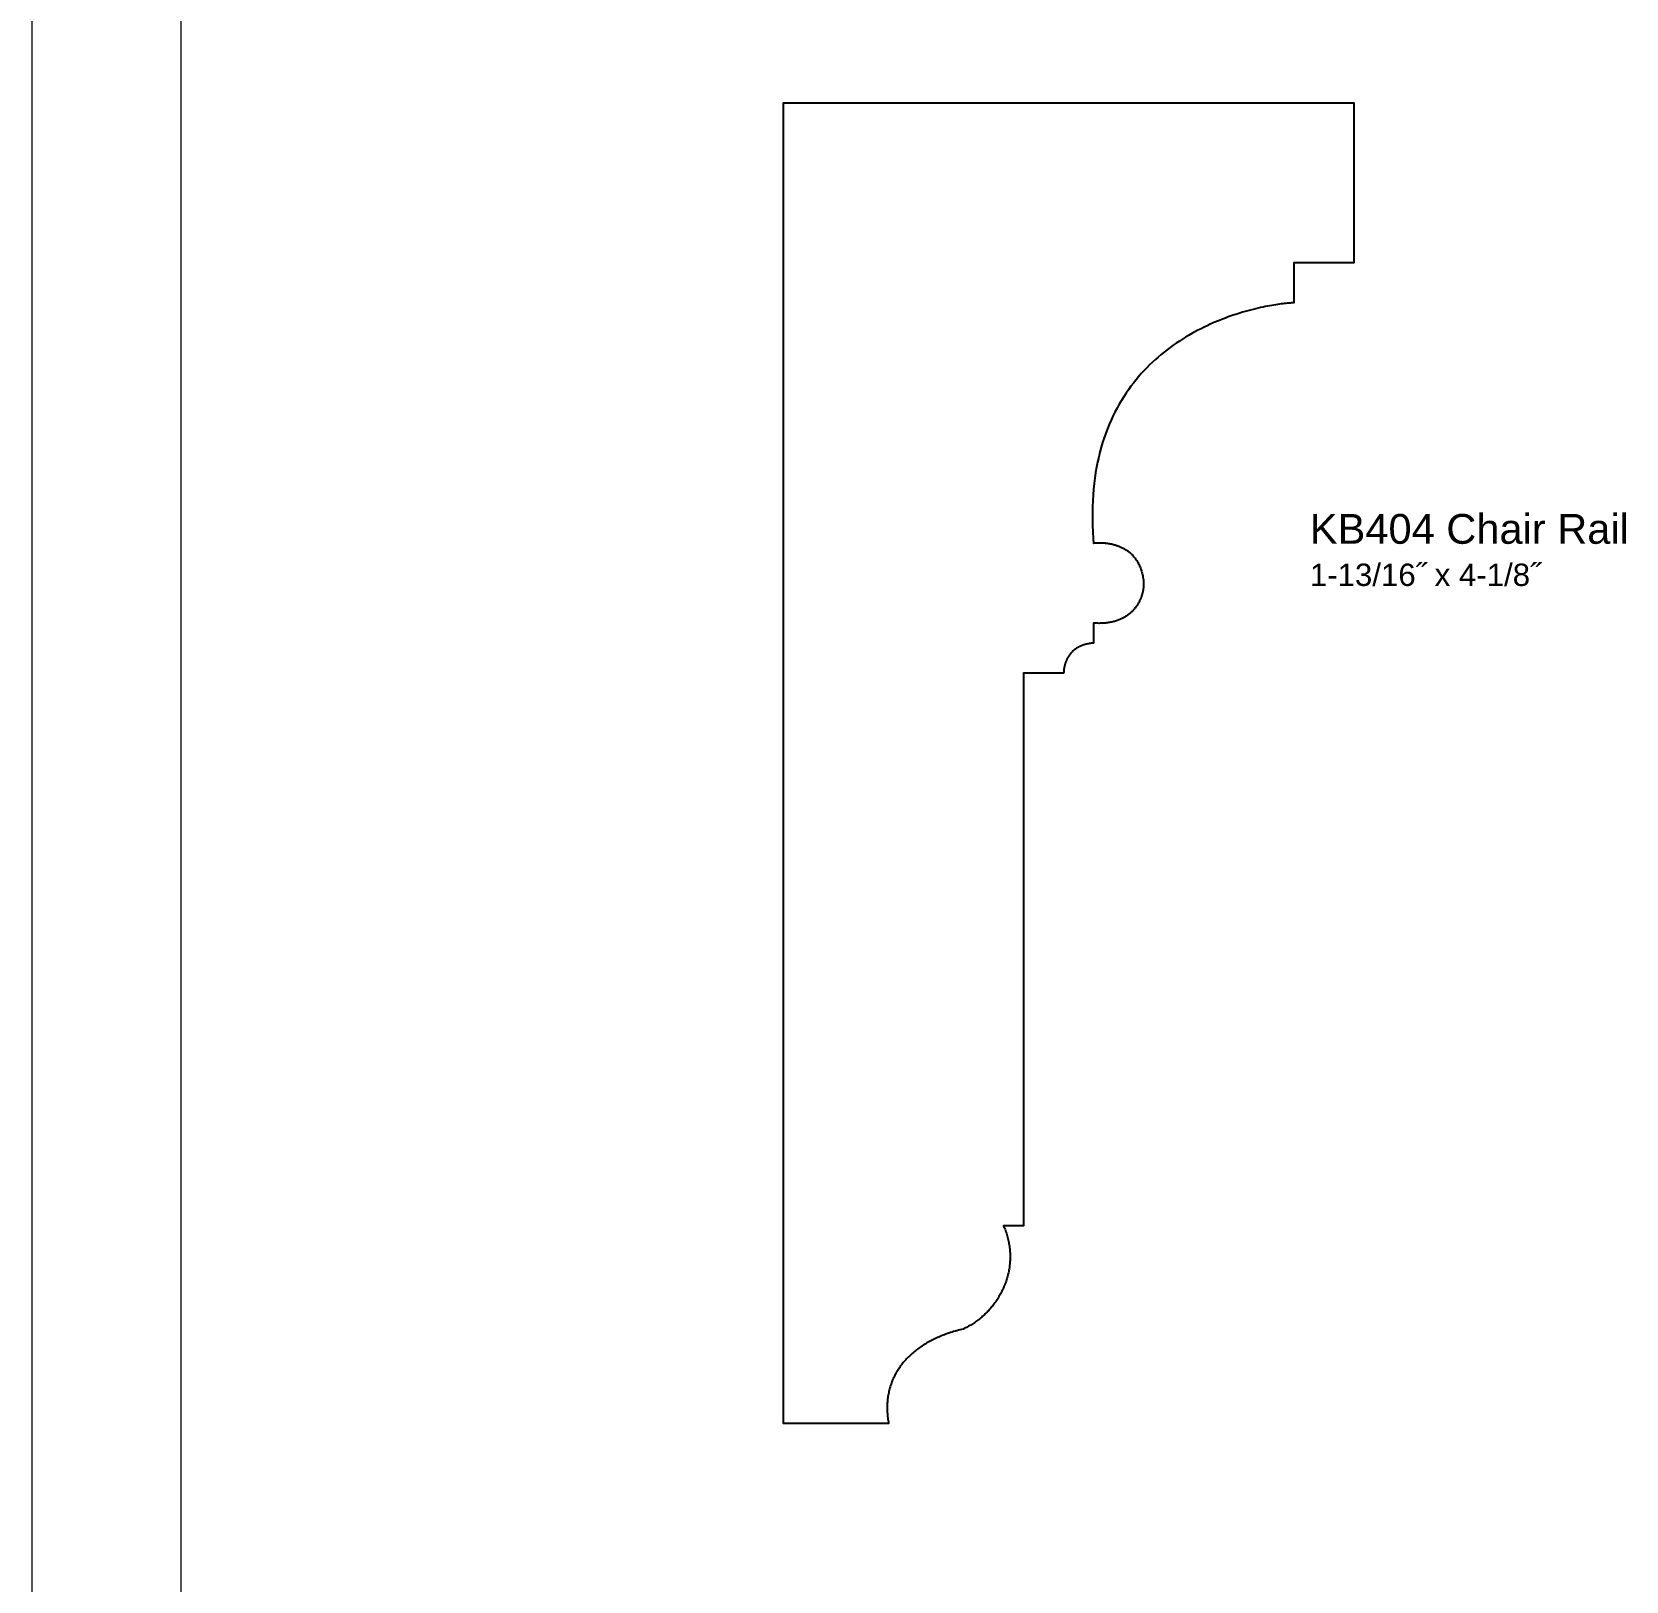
# Model space of a CAD drawing. Extents: x -4.3 to 9, y -5.5 to 16.6.
# Drawn here: x -4.25 to 0.729, y 2.801 to 7.639 of the extents above; entities that cross this region are included whole.
import ezdxf

# ---------------------------------------------------------------- set-up
doc = ezdxf.new("R2010")
doc.units = 0
doc.header["$MEASUREMENT"] = 0
doc.layers.add('DO NOT PLOT', color=2, linetype='Continuous', plot=False)
doc.layers.add('LAYER_1', color=7, linetype='Continuous')

# ---------------------------------------------------------------- blocks, each defined once
blk = doc.blocks.new('KB404 Chair Rail')
at = {"flags": 128}
blk.add_lwpolyline([(0, -0.8187), (0, -0.7676), (0, -0.7178), (0, -0.6691), (0, -0.6217), (0, -0.5756), (0, -0.5309), (0, -0.4876), (0, -0.4458), (0, -0.4055), (0, -0.3668), (0, -0.3297), (0, -0.2943), (0, -0.2606), (0, -0.2288), (0, -0.1987), (0, -0.1706), (0, -0.1444), (0, -0.1202), (0, -0.0981), (0, -0.0781), (0, -0.0602), (0, -0.0446), (0, -0.0312), (0, -0.0201), (0, -0.0114), (0, -0.0051), (0, -0.0013), (0, 0), (0.0006, 0), (0.0022, 0), (0.0049, 0), (0.0087, 0), (0.0135, 0), (0.0192, 0), (0.026, 0), (0.0337, 0), (0.0424, 0), (0.0519, 0), (0.0624, 0), (0.0737, 0), (0.0858, 0), (0.0988, 0), (0.1125, 0), (0.1271, 0), (0.1424, 0), (0.1584, 0), (0.1751, 0), (0.1925, 0), (0.2106, 0), (0.2293, 0), (0.2486, 0), (0.2685, 0), (0.2889, 0), (0.3099, 0), (0.3315, 0), (0.3535, 0), (0.376, 0), (0.399, 0), (0.4224, 0), (0.4462, 0), (0.4704, 0), (0.4949, 0), (0.5198, 0), (0.5451, 0), (0.5706, 0), (0.5964, 0), (0.6224, 0), (0.6486, 0), (0.6751, 0), (0.7017, 0), (0.7286, 0), (0.7555, 0), (0.7825, 0), (0.8097, 0), (0.8369, 0), (0.8641, 0), (0.8914, 0), (0.9187, 0), (0.946, 0), (0.9732, 0), (1.0003, 0), (1.0273, 0), (1.0543, 0), (1.0811, 0), (1.1077, 0), (1.1341, 0), (1.1604, 0), (1.1864, 0), (1.2122, 0), (1.2377, 0), (1.2629, 0), (1.2877, 0), (1.3123, 0), (1.3364, 0), (1.3602, 0), (1.3836, 0), (1.4065, 0), (1.429, 0), (1.451, 0), (1.4725, 0), (1.4935, 0), (1.5139, 0), (1.5338, 0), (1.5531, 0), (1.5717, 0), (1.5898, 0), (1.6071, 0), (1.6238, 0), (1.6398, 0), (1.655, 0), (1.6695, 0), (1.6832, 0), (1.6961, 0), (1.7082, 0), (1.7195, 0), (1.7298, 0), (1.7393, 0), (1.7479, 0), (1.7556, 0), (1.7623, 0), (1.768, 0), (1.7727, 0), (1.7764, 0), (1.7791, 0), (1.7807, 0), (1.7811, 0), (1.7811, -0.0002), (1.7811, -0.0007), (1.7811, -0.0014), (1.7811, -0.0025), (1.7811, -0.0039), (1.7811, -0.0055), (1.7811, -0.0074), (1.7811, -0.0096), (1.7811, -0.0121), (1.7811, -0.0148), (1.7811, -0.0177), (1.7811, -0.0209), (1.7811, -0.0243), (1.7811, -0.028), (1.7811, -0.0318), (1.7811, -0.0359), (1.7811, -0.0402), (1.7811, -0.0447), (1.7811, -0.0495), (1.7811, -0.0544), (1.7811, -0.0594), (1.7811, -0.0647), (1.7811, -0.0701), (1.7811, -0.0757), (1.7811, -0.0815), (1.7811, -0.0874), (1.7811, -0.0934), (1.7811, -0.0996), (1.7811, -0.106), (1.7811, -0.1124), (1.7811, -0.119), (1.7811, -0.1257), (1.7811, -0.1325), (1.7811, -0.1394), (1.7811, -0.1464), (1.7811, -0.1534), (1.7811, -0.1606), (1.7811, -0.1679), (1.7811, -0.1752), (1.7811, -0.1825), (1.7811, -0.19), (1.7811, -0.1975), (1.7811, -0.205), (1.7811, -0.2125), (1.7811, -0.2201), (1.7811, -0.2278), (1.7811, -0.2354), (1.7811, -0.243), (1.7811, -0.2507), (1.7811, -0.2584), (1.7811, -0.266), (1.7811, -0.2736), (1.7811, -0.2813), (1.7811, -0.2889), (1.7811, -0.2964), (1.7811, -0.3039), (1.7811, -0.3114), (1.7811, -0.3188), (1.7811, -0.3262), (1.7811, -0.3335), (1.7811, -0.3407), (1.7811, -0.3479), (1.7811, -0.3549), (1.7811, -0.3619), (1.7811, -0.3688), (1.7811, -0.3756), (1.7811, -0.3822), (1.7811, -0.3888), (1.7811, -0.3952), (1.7811, -0.4015), (1.7811, -0.4077), (1.7811, -0.4137), (1.7811, -0.4196), (1.7811, -0.4253), (1.7811, -0.4309), (1.7811, -0.4363), (1.7811, -0.4415), (1.7811, -0.4466), (1.7811, -0.4514), (1.7811, -0.4561), (1.7811, -0.4606), (1.7811, -0.4648), (1.7811, -0.4689), (1.7811, -0.4727), (1.7811, -0.4763), (1.7811, -0.4797), (1.7811, -0.4829), (1.7811, -0.4858), (1.7811, -0.4884), (1.7811, -0.4908), (1.7811, -0.4929), (1.7811, -0.4948), (1.7811, -0.4964), (1.7811, -0.4977), (1.7811, -0.4987), (1.7811, -0.4994), (1.7811, -0.4999), (1.7811, -0.5), (1.7811, -0.5), (1.7809, -0.5), (1.7806, -0.5), (1.7802, -0.5), (1.7797, -0.5), (1.779, -0.5), (1.7783, -0.5), (1.7775, -0.5), (1.7766, -0.5), (1.7755, -0.5), (1.7744, -0.5), (1.7732, -0.5), (1.7719, -0.5), (1.7706, -0.5), (1.7691, -0.5), (1.7676, -0.5), (1.7659, -0.5), (1.7643, -0.5), (1.7625, -0.5), (1.7606, -0.5), (1.7587, -0.5), (1.7568, -0.5), (1.7547, -0.5), (1.7526, -0.5), (1.7505, -0.5), (1.7482, -0.5), (1.746, -0.5), (1.7436, -0.5), (1.7413, -0.5), (1.7388, -0.5), (1.7364, -0.5), (1.7339, -0.5), (1.7313, -0.5), (1.7287, -0.5), (1.7261, -0.5), (1.7234, -0.5), (1.7207, -0.5), (1.718, -0.5), (1.7153, -0.5), (1.7125, -0.5), (1.7097, -0.5), (1.7069, -0.5), (1.7041, -0.5), (1.7013, -0.5), (1.6984, -0.5), (1.6956, -0.5), (1.6927, -0.5), (1.6898, -0.5), (1.687, -0.5), (1.6841, -0.5), (1.6812, -0.5), (1.6784, -0.5), (1.6755, -0.5), (1.6727, -0.5), (1.6698, -0.5), (1.667, -0.5), (1.6642, -0.5), (1.6614, -0.5), (1.6587, -0.5), (1.6559, -0.5), (1.6532, -0.5), (1.6505, -0.5), (1.6479, -0.5), (1.6453, -0.5), (1.6427, -0.5), (1.6402, -0.5), (1.6377, -0.5), (1.6352, -0.5), (1.6328, -0.5), (1.6304, -0.5), (1.6281, -0.5), (1.6259, -0.5), (1.6237, -0.5), (1.6215, -0.5), (1.6194, -0.5), (1.6174, -0.5), (1.6155, -0.5), (1.6136, -0.5), (1.6118, -0.5), (1.61, -0.5), (1.6083, -0.5), (1.6068, -0.5), (1.6052, -0.5), (1.6038, -0.5), (1.6025, -0.5), (1.6012, -0.5), (1.6, -0.5), (1.5989, -0.5), (1.5979, -0.5), (1.5971, -0.5), (1.5963, -0.5), (1.5956, -0.5), (1.595, -0.5), (1.5945, -0.5), (1.5941, -0.5), (1.5939, -0.5), (1.5937, -0.5), (1.5937, -0.5), (1.5937, -0.5), (1.5937, -0.5002), (1.5937, -0.5004), (1.5937, -0.5006), (1.5937, -0.501), (1.5937, -0.5014), (1.5937, -0.5019), (1.5937, -0.5024), (1.5937, -0.5031), (1.5937, -0.5038), (1.5937, -0.5045), (1.5937, -0.5053), (1.5937, -0.5062), (1.5937, -0.5071), (1.5937, -0.5081), (1.5937, -0.5091), (1.5937, -0.5102), (1.5937, -0.5113), (1.5937, -0.5125), (1.5937, -0.5137), (1.5937, -0.515), (1.5937, -0.5163), (1.5937, -0.5177), (1.5937, -0.5191), (1.5937, -0.5205), (1.5937, -0.522), (1.5937, -0.5235), (1.5937, -0.5251), (1.5937, -0.5267), (1.5937, -0.5283), (1.5937, -0.5299), (1.5937, -0.5316), (1.5937, -0.5333), (1.5937, -0.535), (1.5937, -0.5368), (1.5937, -0.5386), (1.5937, -0.5404), (1.5937, -0.5422), (1.5937, -0.544), (1.5937, -0.5458), (1.5937, -0.5477), (1.5937, -0.5496), (1.5937, -0.5515), (1.5937, -0.5534), (1.5937, -0.5553), (1.5937, -0.5572), (1.5937, -0.5591), (1.5937, -0.561), (1.5937, -0.5629), (1.5937, -0.5648), (1.5937, -0.5667), (1.5937, -0.5686), (1.5937, -0.5705), (1.5937, -0.5724), (1.5937, -0.5743), (1.5937, -0.5762), (1.5937, -0.5781), (1.5937, -0.5799), (1.5937, -0.5818), (1.5937, -0.5836), (1.5937, -0.5854), (1.5937, -0.5872), (1.5937, -0.5889), (1.5937, -0.5907), (1.5937, -0.5924), (1.5937, -0.5941), (1.5937, -0.5957), (1.5937, -0.5974), (1.5937, -0.599), (1.5937, -0.6006), (1.5937, -0.6021), (1.5937, -0.6036), (1.5937, -0.6051), (1.5937, -0.6065), (1.5937, -0.6079), (1.5937, -0.6092), (1.5937, -0.6105), (1.5937, -0.6118), (1.5937, -0.613), (1.5937, -0.6141), (1.5937, -0.6153), (1.5937, -0.6163), (1.5937, -0.6173), (1.5937, -0.6183), (1.5937, -0.6192), (1.5937, -0.62), (1.5937, -0.6208), (1.5937, -0.6215), (1.5937, -0.6222), (1.5937, -0.6228), (1.5937, -0.6233), (1.5937, -0.6237), (1.5937, -0.6241), (1.5937, -0.6244), (1.5937, -0.6247), (1.5937, -0.6249), (1.5937, -0.625), (1.5932, -0.625), (1.5914, -0.625), (1.5891, -0.6251), (1.5865, -0.6252), (1.5836, -0.6254), (1.5803, -0.6256), (1.5768, -0.6259), (1.5729, -0.6262), (1.5687, -0.6267), (1.5642, -0.6272), (1.5595, -0.6277), (1.5544, -0.6283), (1.5491, -0.6291), (1.5435, -0.6299), (1.5377, -0.6307), (1.5316, -0.6317), (1.5253, -0.6328), (1.5188, -0.634), (1.512, -0.6352), (1.505, -0.6366), (1.4978, -0.6381), (1.4904, -0.6397), (1.4829, -0.6414), (1.4751, -0.6432), (1.4672, -0.6452), (1.4591, -0.6473), (1.4509, -0.6495), (1.4425, -0.6518), (1.4339, -0.6543), (1.4253, -0.6569), (1.4165, -0.6597), (1.4076, -0.6626), (1.3985, -0.6657), (1.3894, -0.6689), (1.3802, -0.6723), (1.3709, -0.6758), (1.3615, -0.6795), (1.3521, -0.6834), (1.3426, -0.6874), (1.3331, -0.6917), (1.3235, -0.6961), (1.3138, -0.7007), (1.3042, -0.7054), (1.2945, -0.7104), (1.2848, -0.7156), (1.2751, -0.7209), (1.2654, -0.7265), (1.2558, -0.7322), (1.2461, -0.7382), (1.2365, -0.7444), (1.2269, -0.7508), (1.2174, -0.7574), (1.2079, -0.7643), (1.1984, -0.7713), (1.1891, -0.7786), (1.1798, -0.7862), (1.1706, -0.7939), (1.1615, -0.8019), (1.1525, -0.8102), (1.1436, -0.8187), (1.1349, -0.8275), (1.1262, -0.8365), (1.1177, -0.8457), (1.1094, -0.8553), (1.1012, -0.8651), (1.0931, -0.8751), (1.0852, -0.8854), (1.0775, -0.8961), (1.07, -0.907), (1.0626, -0.9181), (1.0555, -0.9296), (1.0486, -0.9413), (1.0418, -0.9534), (1.0353, -0.9657), (1.0291, -0.9784), (1.0231, -0.9913), (1.0173, -1.0046), (1.0118, -1.0182), (1.0065, -1.032), (1.0015, -1.0463), (0.9968, -1.0608), (0.9924, -1.0756), (0.9883, -1.0908), (0.9845, -1.1063), (0.981, -1.1222), (0.9778, -1.1384), (0.9749, -1.1549), (0.9724, -1.1718), (0.9702, -1.1891), (0.9684, -1.2066), (0.967, -1.2246), (0.9659, -1.2429), (0.9652, -1.2616), (0.9648, -1.2806), (0.9649, -1.3001), (0.9654, -1.3199), (0.9663, -1.34), (0.9676, -1.3606), (0.9687, -1.3749), (0.9688, -1.3749), (0.9689, -1.3749), (0.9692, -1.3749), (0.9695, -1.3748), (0.9699, -1.3748), (0.9704, -1.3747), (0.971, -1.3747), (0.9716, -1.3746), (0.9723, -1.3746), (0.9731, -1.3745), (0.974, -1.3744), (0.9749, -1.3744), (0.9759, -1.3743), (0.977, -1.3742), (0.9781, -1.3742), (0.9793, -1.3741), (0.9806, -1.3741), (0.9819, -1.374), (0.9832, -1.374), (0.9847, -1.374), (0.9862, -1.374), (0.9877, -1.374), (0.9893, -1.374), (0.9909, -1.374), (0.9926, -1.3741), (0.9943, -1.3741), (0.9961, -1.3742), (0.9979, -1.3743), (0.9997, -1.3744), (1.0016, -1.3746), (1.0035, -1.3747), (1.0055, -1.3749), (1.0075, -1.3751), (1.0095, -1.3754), (1.0116, -1.3756), (1.0137, -1.3759), (1.0158, -1.3763), (1.0179, -1.3766), (1.02, -1.377), (1.0222, -1.3774), (1.0244, -1.3779), (1.0266, -1.3784), (1.0289, -1.3789), (1.0311, -1.3795), (1.0334, -1.3801), (1.0356, -1.3807), (1.0379, -1.3814), (1.0402, -1.3821), (1.0425, -1.3829), (1.0448, -1.3837), (1.047, -1.3846), (1.0493, -1.3855), (1.0516, -1.3864), (1.0539, -1.3874), (1.0562, -1.3885), (1.0585, -1.3896), (1.0607, -1.3908), (1.063, -1.392), (1.0653, -1.3933), (1.0675, -1.3946), (1.0697, -1.396), (1.0719, -1.3974), (1.0741, -1.3989), (1.0762, -1.4005), (1.0784, -1.4021), (1.0805, -1.4038), (1.0826, -1.4055), (1.0846, -1.4074), (1.0867, -1.4093), (1.0887, -1.4112), (1.0906, -1.4132), (1.0926, -1.4153), (1.0945, -1.4175), (1.0963, -1.4197), (1.0981, -1.422), (1.0999, -1.4244), (1.1017, -1.4269), (1.1033, -1.4294), (1.105, -1.4321), (1.1066, -1.4348), (1.1081, -1.4375), (1.1096, -1.4404), (1.1111, -1.4433), (1.1124, -1.4464), (1.1138, -1.4495), (1.115, -1.4527), (1.1162, -1.456), (1.1174, -1.4594), (1.1185, -1.4628), (1.1195, -1.4664), (1.1204, -1.47), (1.1213, -1.4738), (1.1221, -1.4776), (1.1229, -1.4815), (1.1235, -1.4856), (1.1241, -1.4897), (1.1246, -1.4939), (1.1249, -1.4971), (1.125, -1.4985), (1.125, -1.4999), (1.125, -1.5013), (1.125, -1.5027), (1.125, -1.5042), (1.125, -1.5057), (1.1249, -1.5073), (1.1248, -1.5088), (1.1247, -1.5104), (1.1245, -1.512), (1.1243, -1.5136), (1.1241, -1.5152), (1.1239, -1.5169), (1.1237, -1.5186), (1.1234, -1.5203), (1.1231, -1.522), (1.1228, -1.5237), (1.1224, -1.5255), (1.122, -1.5272), (1.1216, -1.529), (1.1211, -1.5308), (1.1207, -1.5326), (1.1202, -1.5344), (1.1196, -1.5362), (1.1191, -1.538), (1.1185, -1.5399), (1.1178, -1.5417), (1.1172, -1.5435), (1.1165, -1.5454), (1.1158, -1.5472), (1.115, -1.5491), (1.1142, -1.5509), (1.1134, -1.5528), (1.1125, -1.5546), (1.1116, -1.5565), (1.1107, -1.5583), (1.1097, -1.5601), (1.1087, -1.562), (1.1077, -1.5638), (1.1066, -1.5656), (1.1055, -1.5674), (1.1043, -1.5692), (1.1032, -1.571), (1.1019, -1.5728), (1.1007, -1.5746), (1.0994, -1.5763), (1.098, -1.5781), (1.0966, -1.5798), (1.0952, -1.5815), (1.0937, -1.5832), (1.0922, -1.5849), (1.0907, -1.5865), (1.0891, -1.5882), (1.0874, -1.5898), (1.0858, -1.5914), (1.084, -1.593), (1.0823, -1.5945), (1.0805, -1.596), (1.0786, -1.5975), (1.0767, -1.599), (1.0748, -1.6004), (1.0728, -1.6018), (1.0707, -1.6032), (1.0686, -1.6046), (1.0665, -1.6059), (1.0643, -1.6072), (1.0621, -1.6084), (1.0598, -1.6096), (1.0575, -1.6108), (1.0551, -1.6119), (1.0527, -1.613), (1.0502, -1.6141), (1.0477, -1.6151), (1.0451, -1.6161), (1.0425, -1.6171), (1.0398, -1.618), (1.0371, -1.6188), (1.0343, -1.6196), (1.0315, -1.6204), (1.0286, -1.6211), (1.0256, -1.6218), (1.0226, -1.6224), (1.0196, -1.623), (1.0165, -1.6235), (1.0133, -1.6239), (1.0101, -1.6243), (1.0068, -1.6247), (1.0035, -1.625), (1.0001, -1.6253), (0.9967, -1.6254), (0.9932, -1.6256), (0.9896, -1.6256), (0.986, -1.6257), (0.9823, -1.6256), (0.9786, -1.6255), (0.9748, -1.6253), (0.9709, -1.6251), (0.9687, -1.6249), (0.9687, -1.625), (0.9687, -1.625), (0.9687, -1.6251), (0.9687, -1.6253), (0.9687, -1.6255), (0.9687, -1.6257), (0.9687, -1.6259), (0.9687, -1.6262), (0.9687, -1.6265), (0.9687, -1.6269), (0.9687, -1.6273), (0.9687, -1.6277), (0.9687, -1.6281), (0.9687, -1.6286), (0.9687, -1.6291), (0.9687, -1.6296), (0.9687, -1.6302), (0.9687, -1.6307), (0.9687, -1.6313), (0.9687, -1.6319), (0.9687, -1.6326), (0.9687, -1.6333), (0.9687, -1.6339), (0.9687, -1.6347), (0.9687, -1.6354), (0.9687, -1.6361), (0.9687, -1.6369), (0.9687, -1.6377), (0.9687, -1.6385), (0.9687, -1.6393), (0.9687, -1.6401), (0.9687, -1.6409), (0.9687, -1.6418), (0.9687, -1.6427), (0.9687, -1.6435), (0.9687, -1.6444), (0.9687, -1.6453), (0.9687, -1.6462), (0.9687, -1.6472), (0.9687, -1.6481), (0.9687, -1.649), (0.9687, -1.65), (0.9687, -1.6509), (0.9687, -1.6518), (0.9687, -1.6528), (0.9687, -1.6537), (0.9687, -1.6547), (0.9687, -1.6557), (0.9687, -1.6566), (0.9687, -1.6576), (0.9687, -1.6585), (0.9687, -1.6595), (0.9687, -1.6604), (0.9687, -1.6614), (0.9687, -1.6623), (0.9687, -1.6633), (0.9687, -1.6642), (0.9687, -1.6651), (0.9687, -1.666), (0.9687, -1.6669), (0.9687, -1.6678), (0.9687, -1.6687), (0.9687, -1.6696), (0.9687, -1.6705), (0.9687, -1.6713), (0.9687, -1.6722), (0.9687, -1.673), (0.9687, -1.6738), (0.9687, -1.6746), (0.9687, -1.6754), (0.9687, -1.6762), (0.9687, -1.6769), (0.9687, -1.6776), (0.9687, -1.6784), (0.9687, -1.679), (0.9687, -1.6797), (0.9687, -1.6804), (0.9687, -1.681), (0.9687, -1.6816), (0.9687, -1.6821), (0.9687, -1.6827), (0.9687, -1.6832), (0.9687, -1.6837), (0.9687, -1.6842), (0.9687, -1.6846), (0.9687, -1.685), (0.9687, -1.6854), (0.9687, -1.6858), (0.9687, -1.6861), (0.9687, -1.6864), (0.9687, -1.6866), (0.9687, -1.6869), (0.9687, -1.687), (0.9687, -1.6872), (0.9687, -1.6873), (0.9687, -1.6874), (0.9687, -1.6874), (0.9685, -1.6874), (0.968, -1.6875), (0.9674, -1.6875), (0.9669, -1.6875), (0.9663, -1.6876), (0.9656, -1.6876), (0.965, -1.6877), (0.9643, -1.6877), (0.9635, -1.6878), (0.9628, -1.6879), (0.962, -1.688), (0.9612, -1.6881), (0.9603, -1.6882), (0.9595, -1.6883), (0.9586, -1.6884), (0.9576, -1.6885), (0.9567, -1.6887), (0.9557, -1.6888), (0.9547, -1.689), (0.9537, -1.6892), (0.9526, -1.6894), (0.9516, -1.6896), (0.9505, -1.6898), (0.9494, -1.69), (0.9483, -1.6903), (0.9471, -1.6906), (0.946, -1.6908), (0.9448, -1.6911), (0.9436, -1.6915), (0.9424, -1.6918), (0.9412, -1.6921), (0.94, -1.6925), (0.9388, -1.6929), (0.9375, -1.6933), (0.9363, -1.6937), (0.935, -1.6942), (0.9338, -1.6946), (0.9325, -1.6951), (0.9312, -1.6956), (0.9299, -1.6961), (0.9286, -1.6967), (0.9273, -1.6973), (0.926, -1.6979), (0.9247, -1.6985), (0.9234, -1.6991), (0.9221, -1.6998), (0.9208, -1.7005), (0.9195, -1.7012), (0.9182, -1.702), (0.9169, -1.7027), (0.9156, -1.7035), (0.9144, -1.7044), (0.9131, -1.7052), (0.9118, -1.7061), (0.9105, -1.707), (0.9093, -1.7079), (0.908, -1.7089), (0.9068, -1.7099), (0.9056, -1.7109), (0.9044, -1.712), (0.9031, -1.7131), (0.902, -1.7142), (0.9008, -1.7154), (0.8996, -1.7166), (0.8985, -1.7178), (0.8973, -1.7191), (0.8962, -1.7203), (0.8951, -1.7217), (0.8941, -1.723), (0.893, -1.7244), (0.892, -1.7259), (0.891, -1.7273), (0.89, -1.7289), (0.889, -1.7304), (0.8881, -1.732), (0.8871, -1.7336), (0.8863, -1.7353), (0.8854, -1.737), (0.8846, -1.7387), (0.8837, -1.7405), (0.883, -1.7423), (0.8822, -1.7442), (0.8815, -1.7461), (0.8808, -1.748), (0.8802, -1.75), (0.8795, -1.7521), (0.8789, -1.7541), (0.8784, -1.7563), (0.8779, -1.7584), (0.8774, -1.7606), (0.877, -1.7629), (0.8766, -1.7652), (0.8762, -1.7676), (0.8759, -1.77), (0.8756, -1.7724), (0.8754, -1.7749), (0.8752, -1.7774), (0.875, -1.78), (0.8749, -1.7812), (0.8749, -1.7812), (0.8747, -1.7812), (0.8745, -1.7812), (0.8742, -1.7812), (0.8738, -1.7812), (0.8733, -1.7812), (0.8728, -1.7812), (0.8722, -1.7812), (0.8716, -1.7812), (0.8709, -1.7812), (0.8701, -1.7812), (0.8693, -1.7812), (0.8684, -1.7812), (0.8675, -1.7812), (0.8665, -1.7812), (0.8654, -1.7812), (0.8643, -1.7812), (0.8632, -1.7812), (0.862, -1.7812), (0.8607, -1.7812), (0.8594, -1.7812), (0.8581, -1.7812), (0.8567, -1.7812), (0.8553, -1.7812), (0.8538, -1.7812), (0.8524, -1.7812), (0.8508, -1.7812), (0.8493, -1.7812), (0.8477, -1.7812), (0.846, -1.7812), (0.8444, -1.7812), (0.8427, -1.7812), (0.841, -1.7812), (0.8392, -1.7812), (0.8375, -1.7812), (0.8357, -1.7812), (0.8339, -1.7812), (0.8321, -1.7812), (0.8302, -1.7812), (0.8284, -1.7812), (0.8265, -1.7812), (0.8246, -1.7812), (0.8228, -1.7812), (0.8209, -1.7812), (0.819, -1.7812), (0.8171, -1.7812), (0.8151, -1.7812), (0.8132, -1.7812), (0.8113, -1.7812), (0.8094, -1.7812), (0.8075, -1.7812), (0.8056, -1.7812), (0.8037, -1.7812), (0.8018, -1.7812), (0.7999, -1.7812), (0.798, -1.7812), (0.7962, -1.7812), (0.7943, -1.7812), (0.7925, -1.7812), (0.7907, -1.7812), (0.7889, -1.7812), (0.7871, -1.7812), (0.7853, -1.7812), (0.7836, -1.7812), (0.7819, -1.7812), (0.7802, -1.7812), (0.7786, -1.7812), (0.7769, -1.7812), (0.7754, -1.7812), (0.7738, -1.7812), (0.7723, -1.7812), (0.7708, -1.7812), (0.7693, -1.7812), (0.7679, -1.7812), (0.7666, -1.7812), (0.7652, -1.7812), (0.7639, -1.7812), (0.7627, -1.7812), (0.7615, -1.7812), (0.7604, -1.7812), (0.7593, -1.7812), (0.7582, -1.7812), (0.7572, -1.7812), (0.7563, -1.7812), (0.7554, -1.7812), (0.7546, -1.7812), (0.7539, -1.7812), (0.7532, -1.7812), (0.7525, -1.7812), (0.752, -1.7812), (0.7515, -1.7812), (0.751, -1.7812), (0.7507, -1.7812), (0.7504, -1.7812), (0.7502, -1.7812), (0.75, -1.7812), (0.75, -1.7812), (0.75, -1.7814), (0.75, -1.7826), (0.75, -1.7848), (0.75, -1.7881), (0.75, -1.7924), (0.75, -1.7976), (0.75, -1.8038), (0.75, -1.8109), (0.75, -1.819), (0.75, -1.8279), (0.75, -1.8377), (0.75, -1.8483), (0.75, -1.8598), (0.75, -1.8721), (0.75, -1.8851), (0.75, -1.8989), (0.75, -1.9135), (0.75, -1.9287), (0.75, -1.9447), (0.75, -1.9613), (0.75, -1.9785), (0.75, -1.9964), (0.75, -2.0149), (0.75, -2.034), (0.75, -2.0536), (0.75, -2.0738), (0.75, -2.0945), (0.75, -2.1156), (0.75, -2.1373), (0.75, -2.1594), (0.75, -2.1819), (0.75, -2.2048), (0.75, -2.2281), (0.75, -2.2518), (0.75, -2.2758), (0.75, -2.3001), (0.75, -2.3247), (0.75, -2.3496), (0.75, -2.3747), (0.75, -2.4001), (0.75, -2.4256), (0.75, -2.4514), (0.75, -2.4773), (0.75, -2.5034), (0.75, -2.5295), (0.75, -2.5558), (0.75, -2.5821), (0.75, -2.6085), (0.75, -2.635), (0.75, -2.6614), (0.75, -2.6878), (0.75, -2.7142), (0.75, -2.7405), (0.75, -2.7668), (0.75, -2.7929), (0.75, -2.8189), (0.75, -2.8448), (0.75, -2.8705), (0.75, -2.896), (0.75, -2.9213), (0.75, -2.9463), (0.75, -2.9711), (0.75, -2.9956), (0.75, -3.0199), (0.75, -3.0438), (0.75, -3.0673), (0.75, -3.0905), (0.75, -3.1133), (0.75, -3.1357), (0.75, -3.1576), (0.75, -3.1791), (0.75, -3.2001), (0.75, -3.2207), (0.75, -3.2407), (0.75, -3.2601), (0.75, -3.279), (0.75, -3.2973), (0.75, -3.315), (0.75, -3.3321), (0.75, -3.3485), (0.75, -3.3642), (0.75, -3.3792), (0.75, -3.3935), (0.75, -3.4071), (0.75, -3.4199), (0.75, -3.432), (0.75, -3.4432), (0.75, -3.4535), (0.75, -3.4631), (0.75, -3.4717), (0.75, -3.4795), (0.75, -3.4863), (0.75, -3.4922), (0.75, -3.4972), (0.75, -3.5011), (0.75, -3.5041), (0.75, -3.506), (0.75, -3.5069), (0.75, -3.5069), (0.7499, -3.5069), (0.7498, -3.5069), (0.7497, -3.5069), (0.7495, -3.5069), (0.7494, -3.5069), (0.7491, -3.5069), (0.7489, -3.5069), (0.7486, -3.5069), (0.7482, -3.5069), (0.7479, -3.5069), (0.7475, -3.5069), (0.7471, -3.5069), (0.7466, -3.5069), (0.7462, -3.5069), (0.7457, -3.5069), (0.7451, -3.5069), (0.7446, -3.5069), (0.744, -3.5069), (0.7434, -3.5069), (0.7428, -3.5069), (0.7421, -3.5069), (0.7415, -3.5069), (0.7408, -3.5069), (0.74, -3.5069), (0.7393, -3.5069), (0.7386, -3.5069), (0.7378, -3.5069), (0.737, -3.5069), (0.7362, -3.5069), (0.7354, -3.5069), (0.7346, -3.5069), (0.7337, -3.5069), (0.7329, -3.5069), (0.732, -3.5069), (0.7311, -3.5069), (0.7302, -3.5069), (0.7293, -3.5069), (0.7284, -3.5069), (0.7275, -3.5069), (0.7266, -3.5069), (0.7256, -3.5069), (0.7247, -3.5069), (0.7237, -3.5069), (0.7228, -3.5069), (0.7218, -3.5069), (0.7209, -3.5069), (0.7199, -3.5069), (0.719, -3.5069), (0.718, -3.5069), (0.7171, -3.5069), (0.7161, -3.5069), (0.7152, -3.5069), (0.7142, -3.5069), (0.7133, -3.5069), (0.7123, -3.5069), (0.7114, -3.5069), (0.7105, -3.5069), (0.7095, -3.5069), (0.7086, -3.5069), (0.7077, -3.5069), (0.7068, -3.5069), (0.7059, -3.5069), (0.705, -3.5069), (0.7042, -3.5069), (0.7033, -3.5069), (0.7025, -3.5069), (0.7017, -3.5069), (0.7009, -3.5069), (0.7001, -3.5069), (0.6993, -3.5069), (0.6985, -3.5069), (0.6978, -3.5069), (0.6971, -3.5069), (0.6964, -3.5069), (0.6957, -3.5069), (0.695, -3.5069), (0.6944, -3.5069), (0.6938, -3.5069), (0.6932, -3.5069), (0.6926, -3.5069), (0.6921, -3.5069), (0.6915, -3.5069), (0.691, -3.5069), (0.6906, -3.5069), (0.6901, -3.5069), (0.6897, -3.5069), (0.6894, -3.5069), (0.689, -3.5069), (0.6887, -3.5069), (0.6884, -3.5069), (0.6882, -3.5069), (0.688, -3.5069), (0.6878, -3.5069), (0.6877, -3.5069), (0.6876, -3.5069), (0.6875, -3.5069), (0.6875, -3.5069), (0.6888, -3.51), (0.6904, -3.5141), (0.692, -3.5181), (0.6935, -3.5222), (0.6949, -3.5263), (0.6963, -3.5304), (0.6976, -3.5345), (0.6988, -3.5386), (0.6999, -3.5427), (0.7009, -3.5467), (0.7019, -3.5508), (0.7028, -3.5549), (0.7036, -3.559), (0.7044, -3.563), (0.705, -3.5671), (0.7056, -3.5711), (0.7062, -3.5752), (0.7066, -3.5792), (0.707, -3.5833), (0.7074, -3.5873), (0.7076, -3.5913), (0.7078, -3.5953), (0.7079, -3.5993), (0.708, -3.6033), (0.708, -3.6073), (0.7079, -3.6112), (0.7077, -3.6152), (0.7075, -3.6191), (0.7072, -3.623), (0.7069, -3.6269), (0.7065, -3.6308), (0.706, -3.6347), (0.7055, -3.6386), (0.7049, -3.6424), (0.7042, -3.6463), (0.7035, -3.6501), (0.7027, -3.6539), (0.7019, -3.6577), (0.701, -3.6614), (0.7, -3.6652), (0.699, -3.6689), (0.6979, -3.6726), (0.6968, -3.6763), (0.6956, -3.6799), (0.6943, -3.6836), (0.693, -3.6872), (0.6917, -3.6908), (0.6903, -3.6943), (0.6888, -3.6979), (0.6873, -3.7014), (0.6857, -3.7049), (0.6841, -3.7084), (0.6824, -3.7118), (0.6807, -3.7152), (0.6789, -3.7186), (0.677, -3.722), (0.6752, -3.7253), (0.6732, -3.7286), (0.6712, -3.7318), (0.6692, -3.7351), (0.6671, -3.7383), (0.665, -3.7414), (0.6628, -3.7446), (0.6606, -3.7477), (0.6583, -3.7508), (0.656, -3.7538), (0.6537, -3.7568), (0.6513, -3.7598), (0.6488, -3.7627), (0.6463, -3.7656), (0.6438, -3.7685), (0.6412, -3.7713), (0.6386, -3.7741), (0.636, -3.7768), (0.6333, -3.7795), (0.6305, -3.7822), (0.6277, -3.7849), (0.6249, -3.7874), (0.6221, -3.79), (0.6192, -3.7925), (0.6163, -3.795), (0.6133, -3.7974), (0.6103, -3.7997), (0.6072, -3.8021), (0.6042, -3.8044), (0.6011, -3.8066), (0.5979, -3.8088), (0.5947, -3.811), (0.5915, -3.8131), (0.5883, -3.8151), (0.585, -3.8171), (0.5817, -3.8191), (0.5784, -3.821), (0.575, -3.8228), (0.5716, -3.8247), (0.5682, -3.8264), (0.5647, -3.8281), (0.5612, -3.8298), (0.5564, -3.8311), (0.5513, -3.8323), (0.5462, -3.8336), (0.5412, -3.835), (0.5363, -3.8364), (0.5314, -3.8378), (0.5265, -3.8393), (0.5217, -3.8408), (0.517, -3.8424), (0.5123, -3.844), (0.5076, -3.8457), (0.503, -3.8474), (0.4985, -3.8491), (0.494, -3.8509), (0.4896, -3.8527), (0.4852, -3.8546), (0.4809, -3.8565), (0.4766, -3.8584), (0.4723, -3.8604), (0.4682, -3.8625), (0.4641, -3.8645), (0.46, -3.8666), (0.456, -3.8688), (0.452, -3.871), (0.4481, -3.8732), (0.4443, -3.8755), (0.4405, -3.8778), (0.4368, -3.8801), (0.4331, -3.8825), (0.4295, -3.8849), (0.4259, -3.8874), (0.4224, -3.8899), (0.4189, -3.8924), (0.4155, -3.895), (0.4122, -3.8976), (0.4089, -3.9002), (0.4057, -3.9029), (0.4025, -3.9056), (0.3994, -3.9084), (0.3964, -3.9112), (0.3934, -3.914), (0.3905, -3.9168), (0.3876, -3.9197), (0.3848, -3.9226), (0.382, -3.9256), (0.3793, -3.9286), (0.3767, -3.9316), (0.3741, -3.9347), (0.3716, -3.9377), (0.3692, -3.9409), (0.3668, -3.944), (0.3645, -3.9472), (0.3622, -3.9504), (0.36, -3.9537), (0.3579, -3.957), (0.3558, -3.9603), (0.3538, -3.9636), (0.3518, -3.967), (0.35, -3.9704), (0.3481, -3.9739), (0.3464, -3.9773), (0.3447, -3.9808), (0.3431, -3.9843), (0.3415, -3.9879), (0.34, -3.9915), (0.3386, -3.9951), (0.3372, -3.9987), (0.3359, -4.0024), (0.3346, -4.0061), (0.3335, -4.0098), (0.3324, -4.0136), (0.3313, -4.0174), (0.3303, -4.0211), (0.3294, -4.025), (0.3286, -4.0288), (0.3278, -4.0327), (0.3271, -4.0366), (0.3265, -4.0406), (0.3259, -4.0445), (0.3254, -4.0485), (0.325, -4.0525), (0.3246, -4.0566), (0.3244, -4.0606), (0.3241, -4.0647), (0.324, -4.0688), (0.3239, -4.0729), (0.3239, -4.0771), (0.324, -4.0813), (0.3241, -4.0855), (0.3243, -4.0897), (0.3246, -4.0939), (0.3249, -4.0982), (0.3253, -4.1025), (0.3258, -4.1068), (0.3264, -4.1111), (0.327, -4.1155), (0.3277, -4.1198), (0.3285, -4.1242), (0.3285, -4.1248), (0.3282, -4.1248), (0.3278, -4.1248), (0.3271, -4.1248), (0.3262, -4.1248), (0.3252, -4.1248), (0.324, -4.1248), (0.3226, -4.1248), (0.321, -4.1248), (0.3192, -4.1248), (0.3173, -4.1248), (0.3153, -4.1248), (0.313, -4.1248), (0.3107, -4.1248), (0.3081, -4.1248), (0.3055, -4.1248), (0.3027, -4.1248), (0.2997, -4.1248), (0.2967, -4.1248), (0.2935, -4.1248), (0.2902, -4.1248), (0.2867, -4.1248), (0.2832, -4.1248), (0.2795, -4.1248), (0.2758, -4.1248), (0.2719, -4.1248), (0.2679, -4.1248), (0.2639, -4.1248), (0.2597, -4.1248), (0.2555, -4.1248), (0.2512, -4.1248), (0.2468, -4.1248), (0.2424, -4.1248), (0.2378, -4.1248), (0.2333, -4.1248), (0.2286, -4.1248), (0.2239, -4.1248), (0.2192, -4.1248), (0.2144, -4.1248), (0.2095, -4.1248), (0.2047, -4.1248), (0.1997, -4.1248), (0.1948, -4.1248), (0.1898, -4.1248), (0.1848, -4.1248), (0.1798, -4.1248), (0.1748, -4.1248), (0.1698, -4.1248), (0.1648, -4.1248), (0.1597, -4.1248), (0.1547, -4.1248), (0.1497, -4.1248), (0.1447, -4.1248), (0.1397, -4.1248), (0.1347, -4.1248), (0.1298, -4.1248), (0.1248, -4.1248), (0.12, -4.1248), (0.1151, -4.1248), (0.1103, -4.1248), (0.1056, -4.1248), (0.1008, -4.1248), (0.0962, -4.1248), (0.0916, -4.1248), (0.0871, -4.1248), (0.0826, -4.1248), (0.0782, -4.1248), (0.0739, -4.1248), (0.0696, -4.1248), (0.0655, -4.1248), (0.0614, -4.1248), (0.0574, -4.1248), (0.0535, -4.1248), (0.0498, -4.1248), (0.0461, -4.1248), (0.0425, -4.1248), (0.0391, -4.1248), (0.0357, -4.1248), (0.0325, -4.1248), (0.0294, -4.1248), (0.0264, -4.1248), (0.0236, -4.1248), (0.0209, -4.1248), (0.0184, -4.1248), (0.016, -4.1248), (0.0137, -4.1248), (0.0116, -4.1248), (0.0097, -4.1248), (0.0079, -4.1248), (0.0063, -4.1248), (0.0049, -4.1248), (0.0036, -4.1248), (0.0025, -4.1248), (0.0017, -4.1248), (0.0009, -4.1248), (0.0004, -4.1248), (0.0001, -4.1248), (0, -4.1248), (0, -4.1237), (0, -4.12), (0, -4.1139), (0, -4.1053), (0, -4.0944), (0, -4.0811), (0, -4.0656), (0, -4.0479), (0, -4.028), (0, -4.006), (0, -3.9819), (0, -3.9559), (0, -3.9279), (0, -3.898), (0, -3.8662), (0, -3.8327), (0, -3.7973), (0, -3.7604), (0, -3.7218), (0, -3.6816), (0, -3.6398), (0, -3.5966), (0, -3.552), (0, -3.506), (0, -3.4587), (0, -3.4101), (0, -3.3603), (0, -3.3093), (0, -3.2573), (0, -3.2042), (0, -3.15), (0, -3.095), (0, -3.039), (0, -2.9822), (0, -2.9246), (0, -2.8662), (0, -2.8072), (0, -2.7475), (0, -2.6872), (0, -2.6265), (0, -2.5652), (0, -2.5035), (0, -2.4415), (0, -2.3791), (0, -2.3165), (0, -2.2536), (0, -2.1906), (0, -2.1275), (0, -2.0644), (0, -2.0012), (0, -1.9381), (0, -1.8751), (0, -1.8122), (0, -1.7496), (0, -1.6872), (0, -1.6251), (0, -1.5634), (0, -1.5021), (0, -1.4413), (0, -1.381), (0, -1.3213), (0, -1.2623), (0, -1.2039), (0, -1.1462), (0, -1.0893), (0, -1.0333), (0, -0.9782), (0, -0.924), (0, -0.8708)], close=True, dxfattribs=at)

msp = doc.modelspace()

# ---------------------------------------------------------------- linework, layer by layer
at = {"layer": 'DO NOT PLOT', "linetype": 'Continuous', "lineweight": 0}
msp.add_line((-4.2501, 16.6442), (-4.2501, -5.5002), dxfattribs=at)
at = {"layer": 'LAYER_1', "color": 7, "lineweight": 0}
msp.add_open_spline([(-3.7836, -5.2436), (-3.7836, -5.2436), (-3.7836, 16.1662), (-3.7836, 16.1662)], degree=3, dxfattribs=at)

# ---------------------------------------------------------------- block references
at = {"linetype": 'Continuous'}
msp.add_blockref('KB404 Chair Rail', (-1.9027, 7.4179), dxfattribs=at)

# ---------------------------------------------------------------- texts
at = {"linetype": 'Continuous', "lineweight": 0, "insert": (-0.6317, 6.1337), "char_height": 0.093, "width": 1.724267, "attachment_point": 1}
msp.add_mtext('{\\fArial|b0|i0|c0|p34;\\W5.1693;  \\W1;KB404 Chair Rail\\P\\H0.75x;\\W6.8925;  \\W1;1-13/16˝ x 4-1/8˝\\H1.3333x;\\P\\W7.9614;   }', dxfattribs=at)

doc.saveas('drawing.dxf')
